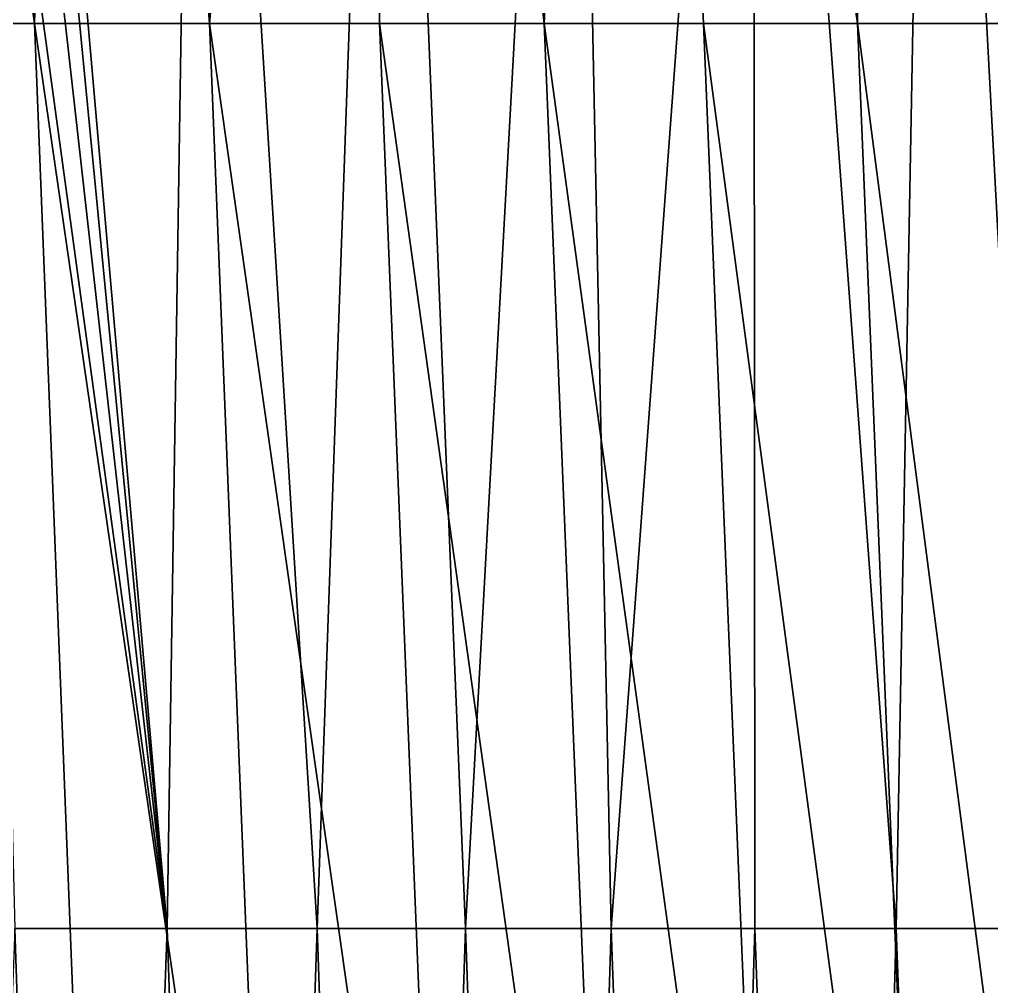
# Model space of a CAD drawing. Extents: x -53 to 3.8, y 0 to 88.2.
# Drawn here: x -11.576 to -9.014, y 63.321 to 65.869 of the extents above; entities that cross this region are included whole.
import ezdxf

# ---------------------------------------------------------------- set-up
doc = ezdxf.new("R2010")
doc.units = 0

msp = doc.modelspace()

# ---------------------------------------------------------------- linework, layer by layer
for points in [[(-12.1702, 70.249, 15.4436), (-11.4099, 70.249, 14.7982), (-11.5365, 65.8584, 15.7874)], [(-12.0109, 65.8584, 16.1892), (-12.1702, 70.249, 15.4436), (-11.5365, 65.8584, 15.7874)], [(-11.5365, 65.8584, 15.7874), (-11.4099, 70.249, 14.7982), (-11.075, 65.8584, 15.3709)], [(-11.4099, 70.249, 14.7982), (-10.683, 70.249, 14.1154), (-11.075, 65.8584, 15.3709)], [(-11.075, 65.8584, 15.3709), (-10.683, 70.249, 14.1154), (-10.6268, 65.8584, 14.9401)], [(-10.1925, 65.8584, 14.4953), (-10.683, 70.249, 14.1154), (-9.99126, 70.249, 13.397)], [(-10.6268, 65.8584, 14.9401), (-10.683, 70.249, 14.1154), (-10.1925, 65.8584, 14.4953)], [(-10.1925, 65.8584, 14.4953), (-9.99126, 70.249, 13.397), (-9.77252, 65.8584, 14.037)], [(-9.99126, 70.249, 13.397), (-9.33654, 70.249, 12.6447), (-9.36716, 65.8584, 13.5658)], [(-9.77252, 65.8584, 14.037), (-9.99126, 70.249, 13.397), (-9.36716, 65.8584, 13.5658)], [(-9.36716, 65.8584, 13.5658), (-9.33654, 70.249, 12.6447), (-8.97678, 65.8584, 13.0821)], [(-9.33654, 70.249, 12.6447), (-8.72044, 70.249, 11.8605), (-8.97678, 65.8584, 13.0821)], [(-11.1866, 63.4733, 21.0467), (-11.1078, 68.5742, 19.9723), (-11.5998, 68.1962, 20.3773)], [(-10.7907, 63.4733, 20.7716), (-11.1078, 68.5742, 19.9723), (-11.1866, 63.4733, 21.0467)], [(-10.6098, 68.5688, 19.6214), (-11.1078, 68.5742, 19.9723), (-10.7907, 63.4733, 20.7716)], [(-10.4005, 63.4733, 20.4887), (-10.6098, 68.5688, 19.6214), (-10.7907, 63.4733, 20.7716)], [(-10.1208, 68.5633, 19.2579), (-10.6098, 68.5688, 19.6214), (-10.4005, 63.4733, 20.4887)], [(-10.0161, 63.4733, 20.198), (-10.1208, 68.5633, 19.2579), (-10.4005, 63.4733, 20.4887)], [(-9.64129, 68.5575, 18.8819), (-10.1208, 68.5633, 19.2579), (-10.0161, 63.4733, 20.198)], [(-9.63757, 63.4733, 19.8997), (-9.64129, 68.5575, 18.8819), (-10.0161, 63.4733, 20.198)], [(-9.26516, 63.4733, 19.5938), (-9.64129, 68.5575, 18.8819), (-9.63757, 63.4733, 19.8997)], [(-9.26516, 63.4733, 19.5938), (-9.1715, 68.5515, 18.4939), (-9.64129, 68.5575, 18.8819)], [(-8.89899, 63.4733, 19.2805), (-9.1715, 68.5515, 18.4939), (-9.26516, 63.4733, 19.5938)], [(-8.89899, 63.4733, 19.2805), (-8.71176, 68.5454, 18.094), (-9.1715, 68.5515, 18.4939)], [(-11.5998, 68.1962, 20.3773), (-11.6063, 67.8152, 20.4578), (-11.1866, 63.4733, 21.0467)], [(-11.6063, 67.8152, 20.4578), (-11.6332, 67.4397, 20.5503), (-11.1866, 63.4733, 21.0467)], [(-11.1866, 63.4733, 21.0467), (-11.6332, 67.4397, 20.5503), (-11.6792, 67.0729, 20.6534)], [(-11.1866, 63.4733, 21.0467), (-11.6792, 67.0729, 20.6534), (-11.5879, 63.4733, 21.3137)], [(-12.0109, 65.8584, 16.1892), (-11.363, 61.4679, 16.5153), (-11.8407, 61.4679, 16.9281)], [(-11.5365, 65.8584, 15.7874), (-11.363, 61.4679, 16.5153), (-12.0109, 65.8584, 16.1892)], [(-11.5365, 65.8584, 15.7874), (-10.8987, 61.4679, 16.0876), (-11.363, 61.4679, 16.5153)], [(-11.075, 65.8584, 15.3709), (-10.8987, 61.4679, 16.0876), (-11.5365, 65.8584, 15.7874)], [(-11.075, 65.8584, 15.3709), (-10.4483, 61.4679, 15.6452), (-10.8987, 61.4679, 16.0876)], [(-10.6268, 65.8584, 14.9401), (-10.4483, 61.4679, 15.6452), (-11.075, 65.8584, 15.3709)], [(-10.0124, 61.4679, 15.1887), (-10.6268, 65.8584, 14.9401), (-10.1925, 65.8584, 14.4953)], [(-10.4483, 61.4679, 15.6452), (-10.6268, 65.8584, 14.9401), (-10.0124, 61.4679, 15.1887)], [(-9.59148, 61.4679, 14.7184), (-10.1925, 65.8584, 14.4953), (-9.77252, 65.8584, 14.037)], [(-10.0124, 61.4679, 15.1887), (-10.1925, 65.8584, 14.4953), (-9.59148, 61.4679, 14.7184)], [(-9.77252, 65.8584, 14.037), (-9.18576, 61.4679, 14.235), (-9.59148, 61.4679, 14.7184)], [(-9.36716, 65.8584, 13.5658), (-9.18576, 61.4679, 14.235), (-9.77252, 65.8584, 14.037)], [(-9.36716, 65.8584, 13.5658), (-8.79564, 61.4679, 13.739), (-9.18576, 61.4679, 14.235)], [(-8.97678, 65.8584, 13.0821), (-8.79564, 61.4679, 13.739), (-9.36716, 65.8584, 13.5658)], [(-11.3957, 57.6815, 22.3476), (-11.5879, 63.4733, 21.3137), (-11.8069, 57.6807, 22.614)], [(-11.3957, 57.6815, 22.3476), (-11.1866, 63.4733, 21.0467), (-11.5879, 63.4733, 21.3137)], [(-10.9901, 57.6822, 22.0728), (-11.1866, 63.4733, 21.0467), (-11.3957, 57.6815, 22.3476)], [(-10.7907, 63.4733, 20.7716), (-11.1866, 63.4733, 21.0467), (-10.9901, 57.6822, 22.0728)], [(-10.7907, 63.4733, 20.7716), (-10.9901, 57.6822, 22.0728), (-10.5901, 57.683, 21.7899)], [(-10.5901, 57.683, 21.7899), (-10.4005, 63.4733, 20.4887), (-10.7907, 63.4733, 20.7716)], [(-10.1961, 57.6838, 21.4989), (-10.4005, 63.4733, 20.4887), (-10.5901, 57.683, 21.7899)], [(-10.1961, 57.6838, 21.4989), (-10.0161, 63.4733, 20.198), (-10.4005, 63.4733, 20.4887)], [(-9.80803, 57.6845, 21.1999), (-10.0161, 63.4733, 20.198), (-10.1961, 57.6838, 21.4989)], [(-9.80803, 57.6845, 21.1999), (-9.63757, 63.4733, 19.8997), (-10.0161, 63.4733, 20.198)], [(-9.42618, 57.6853, 20.8931), (-9.63757, 63.4733, 19.8997), (-9.80803, 57.6845, 21.1999)], [(-9.42618, 57.6853, 20.8931), (-9.26516, 63.4733, 19.5938), (-9.63757, 63.4733, 19.8997)], [(-9.05068, 57.6861, 20.5786), (-9.26516, 63.4733, 19.5938), (-9.42618, 57.6853, 20.8931)], [(-9.05068, 57.6861, 20.5786), (-8.89899, 63.4733, 19.2805), (-9.26516, 63.4733, 19.5938)], [(-8.6817, 57.6868, 20.2566), (-8.89899, 63.4733, 19.2805), (-9.05068, 57.6861, 20.5786)]]:
    msp.add_3dface(points)

doc.saveas('drawing.dxf')
